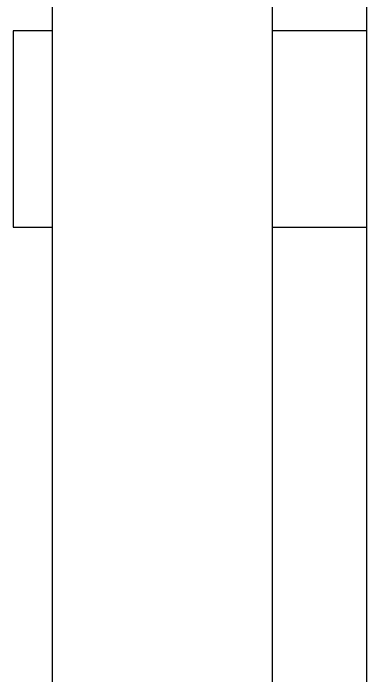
# Model space of a CAD drawing. Header units: inches. Extents: x -26985 to 86262, y -10753 to 149570.
# Drawn here: x -4139 to -3689, y 115046 to 115889 of the extents above; entities that cross this region are included whole.
import ezdxf

# ---------------------------------------------------------------- set-up
doc = ezdxf.new("R2010")
doc.units = ezdxf.units.IN
doc.header["$MEASUREMENT"] = 0
doc.layers.add('JYKC', color=4, linetype='Continuous')
doc.layers.add('JYKC-YM', color=4, linetype='Continuous')

# ---------------------------------------------------------------- blocks, each defined once
blk = doc.blocks.new('31452346')
at = {"layer": 'JYKC', "color": 132}
for p, q in [((65448.21, -51800.27), (61908.21, -51800.27)), ((65448.21, -52080.27), (61908.21, -52080.27))]:
    blk.add_line(p, q, dxfattribs=at)
at = {"layer": 'JYKC', "color": 7, "linetype": 'Continuous', "lineweight": -3}
for points in [[(64018.21, -51800.27), (64018.21, -51680.27), (63768.21, -51680.27), (63768.21, -51800.27)], [(63768.21, -52080.27), (63768.21, -52130.27), (64018.21, -52130.27), (64018.21, -52080.27)]]:
    blk.add_lwpolyline(points, dxfattribs=at)
at = {"layer": 'JYKC-YM', "color": 7, "linetype": 'Continuous', "lineweight": -3}
blk.add_line((65448.21, -51680.27), (61908.21, -51680.27), dxfattribs=at)

msp = doc.modelspace()

# ---------------------------------------------------------------- block references
at = {"layer": 'JYKC', "color": 0, "linetype": 'Continuous', "lineweight": -3, "rotation": 270}
msp.add_blockref('31452346', (47991.72, 179635.12), dxfattribs=at)

doc.saveas('drawing.dxf')
